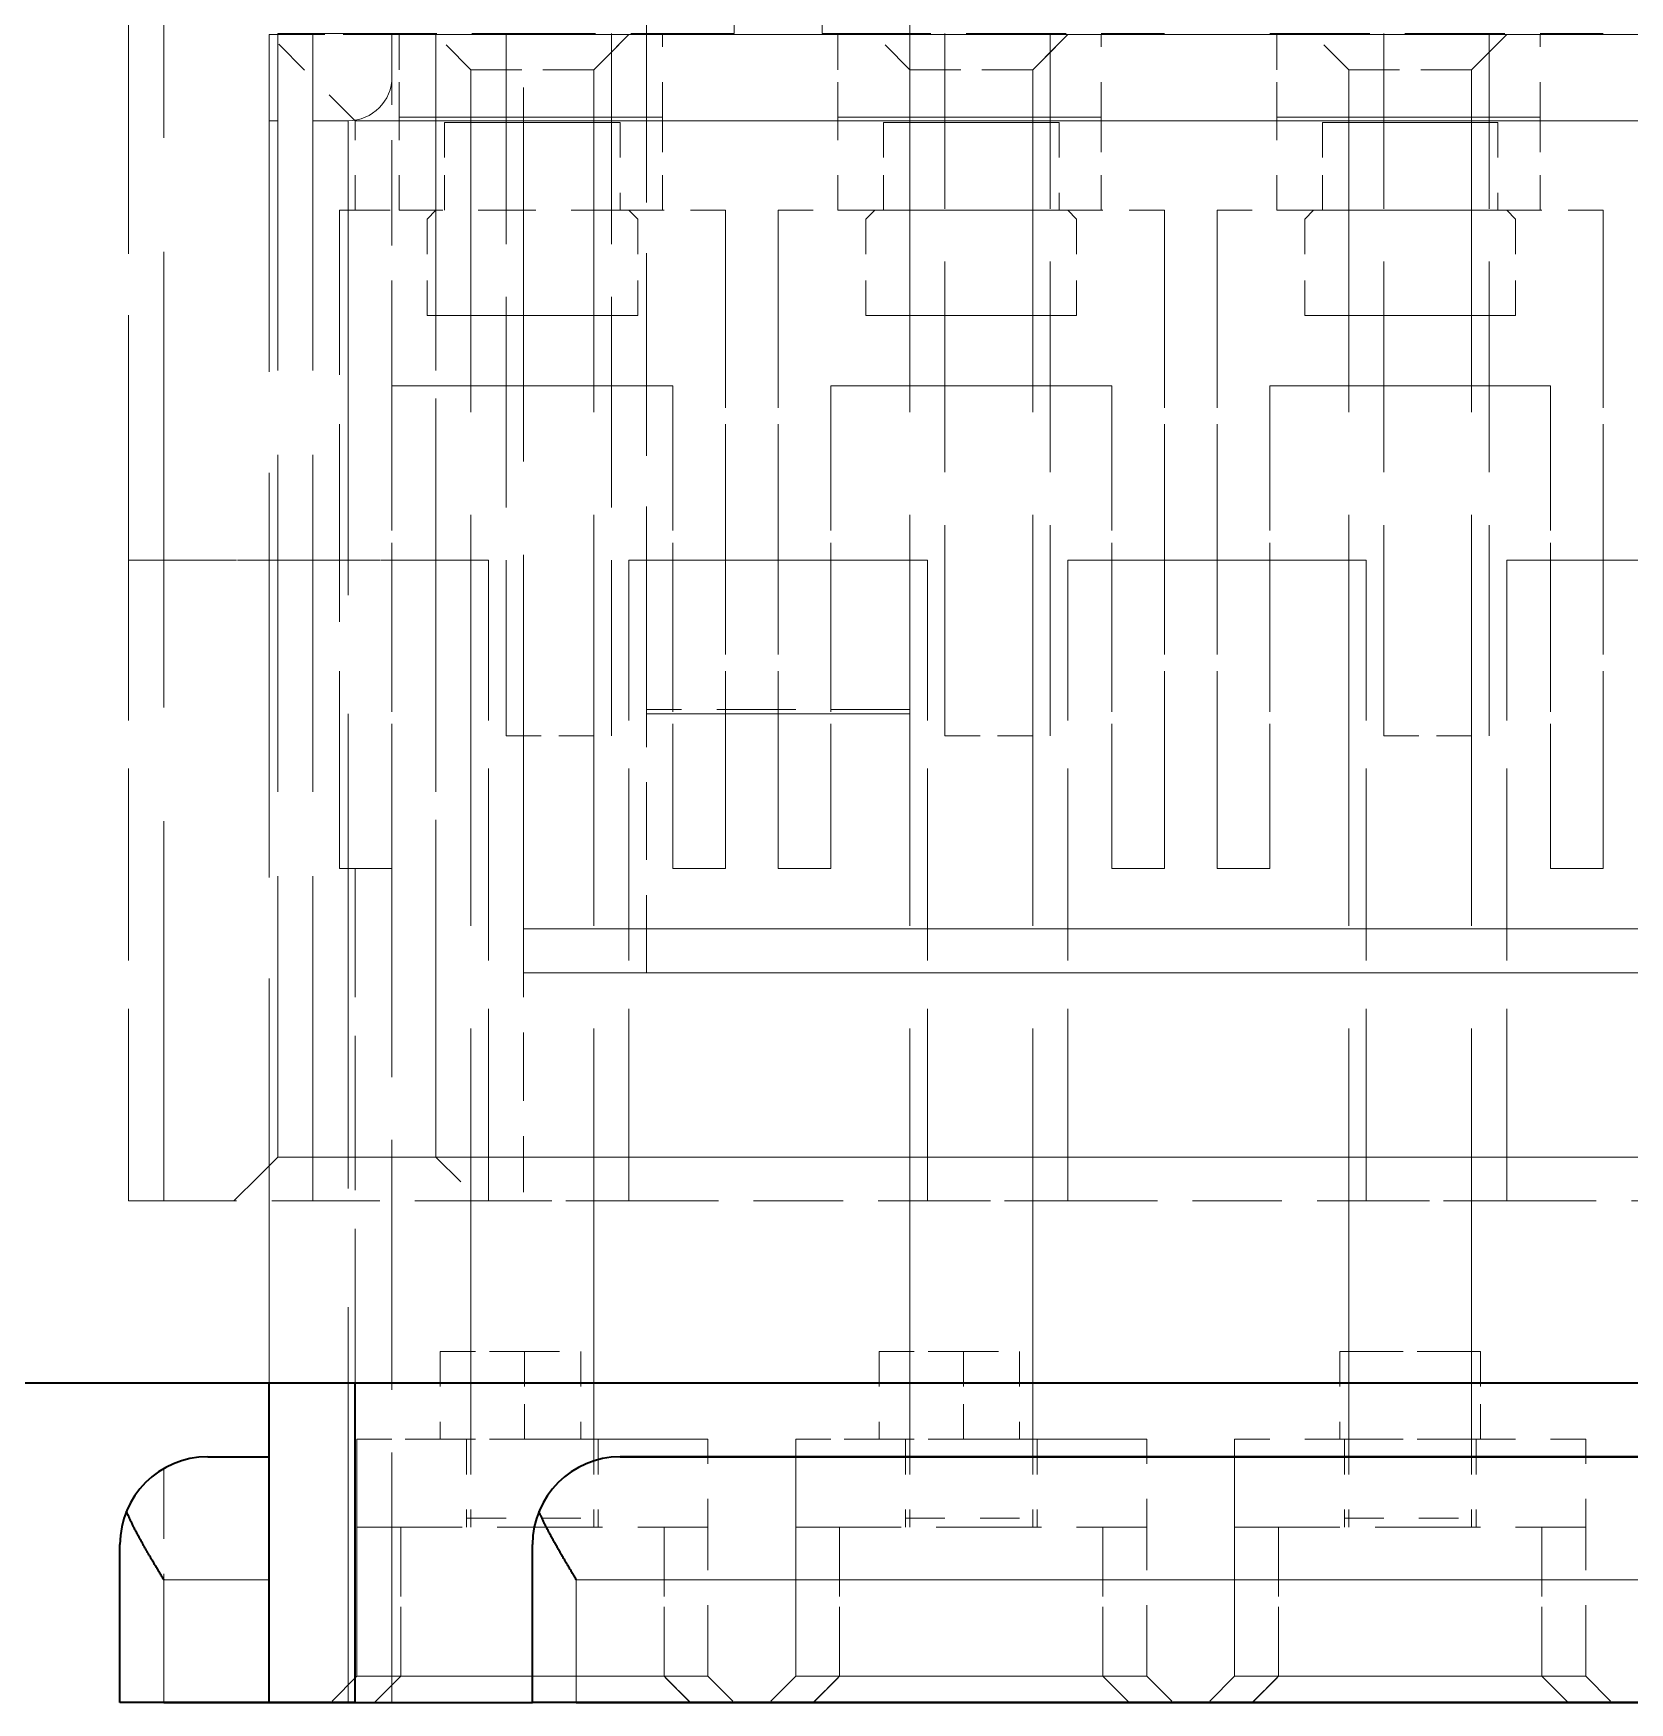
# Model space of a CAD drawing. Extents: x 23 to 417, y 3 to 294.
# Drawn here: x 264.282 to 268.829, y 99.528 to 104.282 of the extents above; entities that cross this region are included whole.
import ezdxf

# ---------------------------------------------------------------- set-up
doc = ezdxf.new("R2010")
doc.units = 0
doc.linetypes.add('DASHED', pattern=[15, 12, -3])
doc.layers.get('0').update_dxf_attribs({"lineweight": 13})

# ---------------------------------------------------------------- blocks, each defined once
blk = doc.blocks.new('BLOCK3528')
at = {"color": 7, "linetype": 'DASHED', "lineweight": 13, "ltscale": 0.21625}
blk.add_line((-11.3498, -40.5123), (-11.3498, -49.1623), dxfattribs=at)
blk.add_line((-11.3498, -40.5123), (-11.3498, -49.1623), dxfattribs=at)
at = {"color": 7, "linetype": 'DASHED', "lineweight": 13, "ltscale": 0.1775}
blk.add_line((-9.2998, -47.6123), (-9.2998, -40.5123), dxfattribs=at)
blk.add_line((-9.2998, -47.6123), (-9.2998, -40.5123), dxfattribs=at)
at = {"color": 7, "linetype": 'DASHED', "lineweight": 13, "ltscale": 0.05}
for p, q in [((-8.5998, -40.5123), (-8.5998, -42.5123)), ((-8.5998, -42.5123), (-8.5998, -40.5123)), ((-7.0998, -42.5123), (-7.0998, -40.5123)), ((-7.0998, -40.5123), (-7.0998, -42.5123)), ((-10.0496, -44.5195), (-10.0496, -42.5195)), ((-10.0496, -44.5195), (-10.0496, -42.5195)), ((-10.2496, -51.0195), (-8.2496, -51.0195)), ((-10.2496, -51.0195), (-8.2496, -51.0195)), ((-7.7496, -51.0195), (-5.7496, -51.0195)), ((-7.7496, -51.0195), (-5.7496, -51.0195)), ((-5.2496, -51.0195), (-3.2496, -51.0195)), ((-5.2496, -51.0195), (-3.2496, -51.0195)), ((-8.2496, -51.8695), (-10.2496, -51.8695)), ((-10.2496, -51.8695), (-8.2496, -51.8695)), ((-5.7496, -51.8695), (-7.7496, -51.8695)), ((-7.7496, -51.8695), (-5.7496, -51.8695)), ((-3.2496, -51.8695), (-5.2496, -51.8695)), ((-5.2496, -51.8695), (-3.2496, -51.8695))]:
    blk.add_line(p, q, dxfattribs=at)
at = {"color": 7, "linetype": 'DASHED', "lineweight": 13, "ltscale": 0.11625}
blk.add_line((-11.5498, -45.5123), (-11.5498, -40.8623), dxfattribs=at)
blk.add_line((-11.5498, -45.5123), (-11.5498, -40.8623), dxfattribs=at)
at = {"color": 7, "linetype": 'DASHED', "lineweight": 13, "ltscale": 0.025}
for p, q in [((-8.1498, -41.5123), (-8.1498, -42.5123)), ((-8.1498, -41.5123), (-8.1498, -42.5123)), ((-7.5498, -41.5123), (-7.5498, -42.5123)), ((-7.5498, -41.5123), (-7.5498, -42.5123)), ((-5.6498, -41.5123), (-5.6498, -42.5123)), ((-5.6498, -41.5123), (-5.6498, -42.5123)), ((-5.0498, -41.5123), (-5.0498, -42.5123)), ((-5.0498, -41.5123), (-5.0498, -42.5123)), ((-3.1498, -41.5123), (-3.1498, -42.5123)), ((-3.1498, -41.5123), (-3.1498, -42.5123)), ((-7.5096, -42.5195), (-8.5096, -42.5195)), ((-8.5096, -42.5195), (-7.5096, -42.5195)), ((-5.0096, -42.5195), (-6.0096, -42.5195)), ((-6.0096, -42.5195), (-5.0096, -42.5195)), ((-2.5096, -42.5195), (-3.5096, -42.5195)), ((-3.5096, -42.5195), (-2.5096, -42.5195)), ((-9.7496, -43.0195), (-8.7496, -43.0195)), ((-8.7496, -43.0195), (-9.7496, -43.0195)), ((-7.2496, -43.0195), (-6.2496, -43.0195)), ((-6.2496, -43.0195), (-7.2496, -43.0195)), ((-4.7496, -43.0195), (-3.7496, -43.0195)), ((-3.7496, -43.0195), (-4.7496, -43.0195))]:
    blk.add_line(p, q, dxfattribs=at)
at = {"color": 7, "linetype": 'DASHED', "lineweight": 13, "ltscale": 0.00625}
for p, q in [((-8.0998, -42.2623), (-8.0998, -42.5123)), ((-8.0998, -42.5123), (-8.0998, -42.2623)), ((-7.5998, -42.5123), (-7.5998, -42.2623)), ((-7.5998, -42.2623), (-7.5998, -42.5123)), ((-10.4998, -49.1623), (-10.4998, -48.9123)), ((-10.4998, -49.1623), (-10.4998, -48.9123)), ((-10.4998, -49.1623), (-10.4998, -48.9123)), ((-10.4998, -48.9123), (-10.4998, -49.1623)), ((-9.2998, -48.9123), (-9.2998, -49.1623)), ((-9.2998, -48.9123), (-9.2998, -49.1623)), ((-10.2496, -51.8695), (-9.9996, -51.8695)), ((-9.9996, -51.8695), (-10.2496, -51.8695)), ((-8.4996, -51.8695), (-8.2496, -51.8695)), ((-8.2496, -51.8695), (-8.4996, -51.8695)), ((-7.7496, -51.8695), (-7.4996, -51.8695)), ((-7.4996, -51.8695), (-7.7496, -51.8695)), ((-5.9996, -51.8695), (-5.7496, -51.8695)), ((-5.7496, -51.8695), (-5.9996, -51.8695)), ((-5.2496, -51.8695), (-4.9996, -51.8695)), ((-4.9996, -51.8695), (-5.2496, -51.8695)), ((-3.4996, -51.8695), (-3.2496, -51.8695)), ((-3.2496, -51.8695), (-3.4996, -51.8695))]:
    blk.add_line(p, q, dxfattribs=at)
at = {"color": 7, "linetype": 'DASHED', "lineweight": 13, "ltscale": 0.0185}
for p, q in [((-10.0096, -42.5195), (-10.7496, -42.5195)), ((-10.7496, -42.5195), (-10.0096, -42.5195))]:
    blk.add_line(p, q, dxfattribs=at)
at = {"color": 7, "linetype": 'DASHED', "lineweight": 13, "ltscale": 0.017324}
blk.add_line((-10.2596, -43.0095), (-10.7496, -42.5195), dxfattribs=at)
blk.add_line((-10.2596, -43.0095), (-10.7496, -42.5195), dxfattribs=at)
at = {"color": 7, "linetype": 'DASHED', "lineweight": 13, "ltscale": 0.192019}
blk.add_line((-10.7496, -50.2002), (-10.7496, -42.5195), dxfattribs=at)
blk.add_line((-10.7496, -50.2002), (-10.7496, -42.5195), dxfattribs=at)
at = {"color": 7, "linetype": 'DASHED', "lineweight": 13, "ltscale": 0.005}
for p, q in [((-10.4998, -42.5123), (-10.6998, -42.5123)), ((-10.4998, -42.5123), (-10.6998, -42.5123)), ((-10.6998, -48.9123), (-10.4998, -48.9123)), ((-10.6998, -48.9123), (-10.4998, -48.9123)), ((-10.6998, -48.9123), (-10.4998, -48.9123)), ((-10.6998, -48.9123), (-10.4998, -48.9123))]:
    blk.add_line(p, q, dxfattribs=at)
at = {"color": 7, "linetype": 'DASHED', "lineweight": 13, "ltscale": 0.16}
for p, q in [((-10.6998, -42.5123), (-10.6998, -48.9123)), ((-10.6998, -42.5123), (-10.6998, -48.9123)), ((-10.4998, -42.5123), (-10.4998, -48.9123)), ((-10.4998, -42.5123), (-10.4998, -48.9123)), ((-10.4998, -42.5123), (-10.4998, -48.9123)), ((-10.4998, -42.5123), (-10.4998, -48.9123)), ((-9.7998, -48.9123), (-9.7998, -42.5123)), ((-9.7998, -42.5123), (-9.7998, -48.9123))]:
    blk.add_line(p, q, dxfattribs=at)
at = {"color": 7, "linetype": 'DASHED', "lineweight": 13, "ltscale": 0.05875}
blk.add_line((-10.4998, -42.5123), (-8.1498, -42.5123), dxfattribs=at)
blk.add_line((-10.4998, -42.5123), (-8.1498, -42.5123), dxfattribs=at)
at = {"color": 7, "linetype": 'DASHED', "lineweight": 13, "ltscale": 0.0375}
for p, q in [((-8.5096, -42.5195), (-10.0096, -42.5195)), ((-10.0096, -42.5195), (-8.5096, -42.5195)), ((-6.0096, -42.5195), (-7.5096, -42.5195)), ((-7.5096, -42.5195), (-6.0096, -42.5195)), ((-3.5096, -42.5195), (-5.0096, -42.5195)), ((-5.0096, -42.5195), (-3.5096, -42.5195)), ((-10.0096, -42.9895), (-8.5096, -42.9895)), ((-8.5096, -42.9895), (-10.0096, -42.9895)), ((-7.5096, -42.9895), (-6.0096, -42.9895)), ((-6.0096, -42.9895), (-7.5096, -42.9895)), ((-5.0096, -42.9895), (-3.5096, -42.9895)), ((-3.5096, -42.9895), (-5.0096, -42.9895)), ((-7.0998, -46.3623), (-8.5998, -46.3623)), ((-7.0998, -46.3623), (-8.5998, -46.3623)), ((-8.5998, -46.3873), (-7.0998, -46.3873)), ((-7.0998, -46.3873), (-8.5998, -46.3873)), ((-9.9996, -51.8695), (-8.4996, -51.8695)), ((-8.4996, -51.8695), (-9.9996, -51.8695)), ((-7.4996, -51.8695), (-5.9996, -51.8695)), ((-5.9996, -51.8695), (-7.4996, -51.8695)), ((-4.9996, -51.8695), (-3.4996, -51.8695)), ((-3.4996, -51.8695), (-4.9996, -51.8695))]:
    blk.add_line(p, q, dxfattribs=at)
at = {"color": 7, "linetype": 'DASHED', "lineweight": 13, "ltscale": 0.01175}
for p, q in [((-10.0096, -42.5195), (-10.0096, -42.9895)), ((-10.0096, -42.9895), (-10.0096, -42.5195)), ((-8.5096, -42.9895), (-8.5096, -42.5195)), ((-8.5096, -42.9895), (-8.5096, -42.5195)), ((-7.5096, -42.5195), (-7.5096, -42.9895)), ((-7.5096, -42.9895), (-7.5096, -42.5195)), ((-6.0096, -42.9895), (-6.0096, -42.5195)), ((-6.0096, -42.9895), (-6.0096, -42.5195)), ((-5.0096, -42.5195), (-5.0096, -42.9895)), ((-5.0096, -42.9895), (-5.0096, -42.5195)), ((-3.5096, -42.9895), (-3.5096, -42.5195)), ((-3.5096, -42.9895), (-3.5096, -42.5195))]:
    blk.add_line(p, q, dxfattribs=at)
at = {"color": 7, "linetype": 'DASHED', "lineweight": 13, "ltscale": 0.007071}
for p, q in [((-9.5996, -42.7195), (-9.7996, -42.5195)), ((-9.5996, -42.7195), (-9.7996, -42.5195)), ((-8.6996, -42.5195), (-8.8996, -42.7195)), ((-8.8996, -42.7195), (-8.6996, -42.5195)), ((-7.0996, -42.7195), (-7.2996, -42.5195)), ((-7.0996, -42.7195), (-7.2996, -42.5195)), ((-6.1996, -42.5195), (-6.3996, -42.7195)), ((-6.3996, -42.7195), (-6.1996, -42.5195)), ((-4.5996, -42.7195), (-4.7996, -42.5195)), ((-4.5996, -42.7195), (-4.7996, -42.5195)), ((-3.6996, -42.5195), (-3.8996, -42.7195)), ((-3.8996, -42.7195), (-3.6996, -42.5195))]:
    blk.add_line(p, q, dxfattribs=at)
at = {"color": 7, "linetype": 'DASHED', "lineweight": 13, "ltscale": 0.1}
for p, q in [((-9.3998, -42.5123), (-9.3998, -46.5123)), ((-9.3998, -42.5123), (-9.3998, -46.5123)), ((-8.7998, -42.5123), (-8.7998, -46.5123)), ((-8.7998, -42.5123), (-8.7998, -46.5123)), ((-6.8998, -46.5123), (-6.8998, -42.5123)), ((-6.8998, -46.5123), (-6.8998, -42.5123)), ((-6.2998, -46.5123), (-6.2998, -42.5123)), ((-6.2998, -46.5123), (-6.2998, -42.5123)), ((-4.3998, -46.5123), (-4.3998, -42.5123)), ((-4.3998, -46.5123), (-4.3998, -42.5123)), ((-3.7998, -46.5123), (-3.7998, -42.5123)), ((-3.7998, -46.5123), (-3.7998, -42.5123))]:
    blk.add_line(p, q, dxfattribs=at)
at = {"color": 7, "linetype": 'DASHED', "lineweight": 13, "ltscale": 0.09625}
blk.add_line((-8.5998, -46.3623), (-8.5998, -42.5123), dxfattribs=at)
blk.add_line((-8.5998, -46.3623), (-8.5998, -42.5123), dxfattribs=at)
at = {"color": 7, "linetype": 'DASHED', "lineweight": 13, "ltscale": 0.00125}
for p, q in [((-8.1498, -42.5123), (-8.0998, -42.5123)), ((-8.0998, -42.5123), (-8.1498, -42.5123)), ((-7.5998, -42.5123), (-7.5498, -42.5123)), ((-7.5498, -42.5123), (-7.5998, -42.5123)), ((-9.6246, -50.9695), (-9.6246, -51.0195)), ((-9.6246, -50.9695), (-9.6246, -51.0195)), ((-8.8746, -50.9695), (-8.8746, -51.0195)), ((-8.8746, -50.9695), (-8.8746, -51.0195)), ((-7.1246, -50.9695), (-7.1246, -51.0195)), ((-7.1246, -50.9695), (-7.1246, -51.0195)), ((-6.3746, -50.9695), (-6.3746, -51.0195)), ((-6.3746, -50.9695), (-6.3746, -51.0195)), ((-4.6246, -50.9695), (-4.6246, -51.0195)), ((-4.6246, -50.9695), (-4.6246, -51.0195)), ((-3.8746, -50.9695), (-3.8746, -51.0195)), ((-3.8746, -50.9695), (-3.8746, -51.0195))]:
    blk.add_line(p, q, dxfattribs=at)
at = {"color": 7, "linetype": 'DASHED', "lineweight": 13, "ltscale": 0.0475}
for p, q in [((-7.5498, -42.5123), (-5.6498, -42.5123)), ((-7.5498, -42.5123), (-5.6498, -42.5123)), ((-5.0498, -42.5123), (-3.1498, -42.5123)), ((-5.0498, -42.5123), (-3.1498, -42.5123))]:
    blk.add_line(p, q, dxfattribs=at)
at = {"color": 7, "linetype": 'DASHED', "lineweight": 13, "ltscale": 0.005179}
for p, q in [((-7.0998, -42.5123), (-7.0998, -42.7195)), ((-7.0998, -42.7195), (-7.0998, -42.5123))]:
    blk.add_line(p, q, dxfattribs=at)
at = {"color": 7, "linetype": 'DASHED', "lineweight": 13, "ltscale": 0.0175}
for p, q in [((-9.5996, -42.7195), (-8.8996, -42.7195)), ((-8.8996, -42.7195), (-9.5996, -42.7195)), ((-9.5996, -42.7195), (-8.8996, -42.7195)), ((-8.8996, -42.7195), (-9.5996, -42.7195)), ((-7.0996, -42.7195), (-6.3996, -42.7195)), ((-6.3996, -42.7195), (-7.0996, -42.7195)), ((-7.0996, -42.7195), (-6.3996, -42.7195)), ((-6.3996, -42.7195), (-7.0996, -42.7195)), ((-4.5996, -42.7195), (-3.8996, -42.7195)), ((-3.8996, -42.7195), (-4.5996, -42.7195)), ((-4.5996, -42.7195), (-3.8996, -42.7195)), ((-3.8996, -42.7195), (-4.5996, -42.7195)), ((-9.7998, -48.9123), (-10.4998, -48.9123)), ((-9.7998, -48.9123), (-10.4998, -48.9123))]:
    blk.add_line(p, q, dxfattribs=at)
at = {"color": 7, "linetype": 'DASHED', "lineweight": 13, "ltscale": 0.195}
for p, q in [((-9.5996, -50.5195), (-9.5996, -42.7195)), ((-9.5996, -50.5195), (-9.5996, -42.7195)), ((-8.8996, -50.5195), (-8.8996, -42.7195)), ((-8.8996, -50.5195), (-8.8996, -42.7195)), ((-7.0996, -50.5195), (-7.0996, -42.7195)), ((-7.0996, -50.5195), (-7.0996, -42.7195)), ((-6.3996, -50.5195), (-6.3996, -42.7195)), ((-6.3996, -50.5195), (-6.3996, -42.7195)), ((-4.5996, -50.5195), (-4.5996, -42.7195)), ((-4.5996, -50.5195), (-4.5996, -42.7195)), ((-3.8996, -50.5195), (-3.8996, -42.7195)), ((-3.8996, -50.5195), (-3.8996, -42.7195))]:
    blk.add_line(p, q, dxfattribs=at)
at = {"color": 7, "linetype": 'DASHED', "lineweight": 13, "ltscale": 0.01125}
for p, q in [((-10.2996, -43.0095), (-10.7496, -43.0095)), ((-10.2996, -43.0095), (-10.7496, -43.0095)), ((-9.6246, -50.5195), (-9.6246, -50.9695)), ((-9.6246, -50.5195), (-9.6246, -50.9695)), ((-8.8746, -50.5195), (-8.8746, -50.9695)), ((-8.8746, -50.5195), (-8.8746, -50.9695)), ((-7.1246, -50.5195), (-7.1246, -50.9695)), ((-7.1246, -50.5195), (-7.1246, -50.9695)), ((-6.3746, -50.5195), (-6.3746, -50.9695)), ((-6.3746, -50.5195), (-6.3746, -50.9695)), ((-4.6246, -50.5195), (-4.6246, -50.9695)), ((-4.6246, -50.5195), (-4.6246, -50.9695)), ((-3.8746, -50.5195), (-3.8746, -50.9695)), ((-3.8746, -50.5195), (-3.8746, -50.9695))]:
    blk.add_line(p, q, dxfattribs=at)
at = {"color": 7, "linetype": 'DASHED', "lineweight": 13, "ltscale": 0.22525}
blk.add_line((-10.2996, -43.0095), (-10.2996, -52.0195), dxfattribs=at)
blk.add_line((-10.2996, -43.0095), (-10.2996, -52.0195), dxfattribs=at)
at = {"color": 7, "linetype": 'DASHED', "lineweight": 13}
for p, q in [((-10.2596, -43.0095), (14.2604, -43.0095)), ((-10.2596, -43.0095), (14.2604, -43.0095)), ((13.6002, -47.6123), (-9.2998, -47.6123)), ((13.6002, -47.6123), (-9.2998, -47.6123)), ((13.6002, -47.8623), (-9.2998, -47.8623)), ((13.6002, -47.8623), (-9.2998, -47.8623)), ((-10.4998, -48.9123), (14.8002, -48.9123)), ((-10.4998, -48.9123), (14.8002, -48.9123))]:
    blk.add_line(p, q, dxfattribs=at)
at = {"color": 7, "linetype": 'DASHED', "lineweight": 13, "ltscale": 0.01275}
blk.add_line((-10.2596, -43.5195), (-10.2596, -43.0095), dxfattribs=at)
blk.add_line((-10.2596, -43.5195), (-10.2596, -43.0095), dxfattribs=at)
at = {"color": 7, "linetype": 'DASHED', "lineweight": 13, "ltscale": 0.01325}
for p, q in [((-10.0096, -43.5195), (-10.0096, -42.9895)), ((-10.0096, -43.5195), (-10.0096, -42.9895)), ((-8.5096, -42.9895), (-8.5096, -43.5195)), ((-8.5096, -43.5195), (-8.5096, -42.9895)), ((-7.5096, -43.5195), (-7.5096, -42.9895)), ((-7.5096, -43.5195), (-7.5096, -42.9895)), ((-6.0096, -42.9895), (-6.0096, -43.5195)), ((-6.0096, -43.5195), (-6.0096, -42.9895)), ((-5.0096, -43.5195), (-5.0096, -42.9895)), ((-5.0096, -43.5195), (-5.0096, -42.9895)), ((-3.5096, -42.9895), (-3.5096, -43.5195)), ((-3.5096, -43.5195), (-3.5096, -42.9895))]:
    blk.add_line(p, q, dxfattribs=at)
at = {"color": 7, "linetype": 'DASHED', "lineweight": 13, "ltscale": 0.0125}
for p, q in [((-9.7496, -43.5195), (-9.7496, -43.0195)), ((-9.7496, -43.0195), (-9.7496, -43.5195)), ((-8.7496, -43.0195), (-8.7496, -43.5195)), ((-8.7496, -43.0195), (-8.7496, -43.5195)), ((-7.2496, -43.5195), (-7.2496, -43.0195)), ((-7.2496, -43.0195), (-7.2496, -43.5195)), ((-6.2496, -43.0195), (-6.2496, -43.5195)), ((-6.2496, -43.0195), (-6.2496, -43.5195)), ((-4.7496, -43.5195), (-4.7496, -43.0195)), ((-4.7496, -43.0195), (-4.7496, -43.5195)), ((-3.7496, -43.0195), (-3.7496, -43.5195)), ((-3.7496, -43.0195), (-3.7496, -43.5195)), ((-9.2998, -48.9123), (-9.7998, -48.9123)), ((-9.2998, -48.9123), (-9.7998, -48.9123)), ((-9.7746, -50.0195), (-9.7746, -50.5195)), ((-9.7746, -50.0195), (-9.7746, -50.5195)), ((-9.2946, -50.5195), (-9.2946, -50.0195)), ((-9.2946, -50.0195), (-9.2946, -50.5195)), ((-8.9746, -50.0195), (-8.9746, -50.5195)), ((-8.9746, -50.0195), (-8.9746, -50.5195)), ((-7.2746, -50.0195), (-7.2746, -50.5195)), ((-7.2746, -50.0195), (-7.2746, -50.5195)), ((-6.7946, -50.5195), (-6.7946, -50.0195)), ((-6.7946, -50.0195), (-6.7946, -50.5195)), ((-6.4746, -50.0195), (-6.4746, -50.5195)), ((-6.4746, -50.0195), (-6.4746, -50.5195)), ((-4.6496, -50.0195), (-4.6496, -50.5195)), ((-4.6496, -50.0195), (-4.6496, -50.5195)), ((-3.8496, -50.5195), (-3.8496, -50.0195)), ((-3.8496, -50.0195), (-3.8496, -50.5195)), ((-9.5996, -50.5195), (-9.5996, -51.0195)), ((-9.5996, -50.5195), (-9.5996, -51.0195)), ((-8.8996, -50.5195), (-8.8996, -51.0195)), ((-8.8996, -50.5195), (-8.8996, -51.0195)), ((-7.0996, -50.5195), (-7.0996, -51.0195)), ((-7.0996, -50.5195), (-7.0996, -51.0195)), ((-6.3996, -50.5195), (-6.3996, -51.0195)), ((-6.3996, -50.5195), (-6.3996, -51.0195)), ((-4.5996, -50.5195), (-4.5996, -51.0195)), ((-4.5996, -50.5195), (-4.5996, -51.0195)), ((-3.8996, -50.5195), (-3.8996, -51.0195)), ((-3.8996, -50.5195), (-3.8996, -51.0195))]:
    blk.add_line(p, q, dxfattribs=at)
at = {"color": 7, "linetype": 'DASHED', "lineweight": 13, "ltscale": 0.09375}
for p, q in [((-10.3496, -47.2695), (-10.3496, -43.5195)), ((-10.3496, -47.2695), (-10.3496, -43.5195)), ((-8.1496, -47.2695), (-8.1496, -43.5195)), ((-8.1496, -43.5195), (-8.1496, -47.2695)), ((-7.8496, -43.5195), (-7.8496, -47.2695)), ((-7.8496, -47.2695), (-7.8496, -43.5195)), ((-5.6496, -47.2695), (-5.6496, -43.5195)), ((-5.6496, -43.5195), (-5.6496, -47.2695)), ((-5.3496, -43.5195), (-5.3496, -47.2695)), ((-5.3496, -47.2695), (-5.3496, -43.5195)), ((-3.1496, -47.2695), (-3.1496, -43.5195)), ((-3.1496, -43.5195), (-3.1496, -47.2695))]:
    blk.add_line(p, q, dxfattribs=at)
at = {"color": 7, "linetype": 'DASHED', "lineweight": 13, "ltscale": 0.00225}
for p, q in [((-10.3496, -43.5195), (-10.2596, -43.5195)), ((-10.3496, -43.5195), (-10.2596, -43.5195)), ((-10.3496, -47.2695), (-10.2596, -47.2695)), ((-10.3496, -47.2695), (-10.2596, -47.2695))]:
    blk.add_line(p, q, dxfattribs=at)
at = {"color": 7, "linetype": 'DASHED', "lineweight": 13, "ltscale": 0.0115}
for p, q in [((-9.7996, -43.5195), (-10.2596, -43.5195)), ((-10.2596, -43.5195), (-9.7996, -43.5195))]:
    blk.add_line(p, q, dxfattribs=at)
at = {"color": 7, "linetype": 'DASHED', "lineweight": 13, "ltscale": 0.00525}
for p, q in [((-9.7996, -43.5195), (-10.0096, -43.5195)), ((-10.0096, -43.5195), (-9.7996, -43.5195)), ((-7.5096, -43.5195), (-7.2996, -43.5195)), ((-7.5096, -43.5195), (-7.2996, -43.5195)), ((-5.0096, -43.5195), (-4.7996, -43.5195)), ((-5.0096, -43.5195), (-4.7996, -43.5195)), ((-10.2596, -47.2695), (-10.0496, -47.2695)), ((-10.0496, -47.2695), (-10.2596, -47.2695))]:
    blk.add_line(p, q, dxfattribs=at)
at = {"color": 7, "linetype": 'DASHED', "lineweight": 13, "ltscale": 0.001768}
for p, q in [((-9.8496, -43.5695), (-9.7996, -43.5195)), ((-9.7996, -43.5195), (-9.8496, -43.5695)), ((-8.6996, -43.5195), (-8.6496, -43.5695)), ((-8.6496, -43.5695), (-8.6996, -43.5195)), ((-7.3496, -43.5695), (-7.2996, -43.5195)), ((-7.2996, -43.5195), (-7.3496, -43.5695)), ((-6.1996, -43.5195), (-6.1496, -43.5695)), ((-6.1496, -43.5695), (-6.1996, -43.5195)), ((-4.8496, -43.5695), (-4.7996, -43.5195)), ((-4.7996, -43.5195), (-4.8496, -43.5695)), ((-3.6996, -43.5195), (-3.6496, -43.5695)), ((-3.6496, -43.5695), (-3.6996, -43.5195))]:
    blk.add_line(p, q, dxfattribs=at)
at = {"color": 7, "linetype": 'DASHED', "lineweight": 13, "ltscale": 0.0275}
for p, q in [((-8.6996, -43.5195), (-9.7996, -43.5195)), ((-8.6996, -43.5195), (-9.7996, -43.5195)), ((-7.2996, -43.5195), (-6.1996, -43.5195)), ((-6.1996, -43.5195), (-7.2996, -43.5195)), ((-4.7996, -43.5195), (-3.6996, -43.5195)), ((-3.6996, -43.5195), (-4.7996, -43.5195))]:
    blk.add_line(p, q, dxfattribs=at)
at = {"color": 7, "linetype": 'DASHED', "lineweight": 13, "ltscale": 0.01375}
for p, q in [((-8.1496, -43.5195), (-8.6996, -43.5195)), ((-8.6996, -43.5195), (-8.1496, -43.5195)), ((-7.2996, -43.5195), (-7.8496, -43.5195)), ((-7.8496, -43.5195), (-7.2996, -43.5195)), ((-5.6496, -43.5195), (-6.1996, -43.5195)), ((-6.1996, -43.5195), (-5.6496, -43.5195)), ((-4.7996, -43.5195), (-5.3496, -43.5195)), ((-5.3496, -43.5195), (-4.7996, -43.5195)), ((-3.1496, -43.5195), (-3.6996, -43.5195)), ((-3.6996, -43.5195), (-3.1496, -43.5195)), ((-9.8496, -44.1195), (-9.8496, -43.5695)), ((-9.8496, -43.5695), (-9.8496, -44.1195)), ((-8.6496, -43.5695), (-8.6496, -44.1195)), ((-8.6496, -44.1195), (-8.6496, -43.5695)), ((-7.3496, -44.1195), (-7.3496, -43.5695)), ((-7.3496, -43.5695), (-7.3496, -44.1195)), ((-6.1496, -43.5695), (-6.1496, -44.1195)), ((-6.1496, -44.1195), (-6.1496, -43.5695)), ((-4.8496, -44.1195), (-4.8496, -43.5695)), ((-4.8496, -43.5695), (-4.8496, -44.1195)), ((-3.6496, -43.5695), (-3.6496, -44.1195)), ((-3.6496, -44.1195), (-3.6496, -43.5695))]:
    blk.add_line(p, q, dxfattribs=at)
at = {"color": 7, "linetype": 'DASHED', "lineweight": 13, "ltscale": 0.00475}
for p, q in [((-8.5096, -43.5195), (-8.6996, -43.5195)), ((-8.6996, -43.5195), (-8.5096, -43.5195)), ((-6.1996, -43.5195), (-6.0096, -43.5195)), ((-6.1996, -43.5195), (-6.0096, -43.5195)), ((-3.6996, -43.5195), (-3.5096, -43.5195)), ((-3.6996, -43.5195), (-3.5096, -43.5195))]:
    blk.add_line(p, q, dxfattribs=at)
at = {"color": 7, "linetype": 'DASHED', "lineweight": 13, "ltscale": 0.03}
for p, q in [((-8.6496, -44.1195), (-9.8496, -44.1195)), ((-9.8496, -44.1195), (-8.6496, -44.1195)), ((-6.1496, -44.1195), (-7.3496, -44.1195)), ((-7.3496, -44.1195), (-6.1496, -44.1195)), ((-3.6496, -44.1195), (-4.8496, -44.1195)), ((-4.8496, -44.1195), (-3.6496, -44.1195))]:
    blk.add_line(p, q, dxfattribs=at)
at = {"color": 7, "linetype": 'DASHED', "lineweight": 13, "ltscale": 0.04}
for p, q in [((-10.0496, -44.5195), (-8.4496, -44.5195)), ((-8.4496, -44.5195), (-10.0496, -44.5195)), ((-7.5496, -44.5195), (-5.9496, -44.5195)), ((-5.9496, -44.5195), (-7.5496, -44.5195)), ((-5.0496, -44.5195), (-3.4496, -44.5195)), ((-3.4496, -44.5195), (-5.0496, -44.5195))]:
    blk.add_line(p, q, dxfattribs=at)
at = {"color": 7, "linetype": 'DASHED', "lineweight": 13, "ltscale": 0.06875}
for p, q in [((-10.0496, -47.2695), (-10.0496, -44.5195)), ((-10.0496, -44.5195), (-10.0496, -47.2695)), ((-8.4496, -44.5195), (-8.4496, -47.2695)), ((-8.4496, -47.2695), (-8.4496, -44.5195)), ((-7.5496, -47.2695), (-7.5496, -44.5195)), ((-7.5496, -44.5195), (-7.5496, -47.2695)), ((-5.9496, -44.5195), (-5.9496, -47.2695)), ((-5.9496, -47.2695), (-5.9496, -44.5195)), ((-5.0496, -47.2695), (-5.0496, -44.5195)), ((-5.0496, -44.5195), (-5.0496, -47.2695)), ((-3.4496, -44.5195), (-3.4496, -47.2695)), ((-3.4496, -47.2695), (-3.4496, -44.5195))]:
    blk.add_line(p, q, dxfattribs=at)
at = {"color": 7, "linetype": 'DASHED', "lineweight": 13, "ltscale": 0.09125}
for p, q in [((-11.5498, -49.1623), (-11.5498, -45.5123)), ((-11.5498, -49.1623), (-11.5498, -45.5123)), ((-9.4998, -49.1623), (-9.4998, -45.5123)), ((-9.4998, -49.1623), (-9.4998, -45.5123)), ((-8.6998, -49.1623), (-8.6998, -45.5123)), ((-8.6998, -49.1623), (-8.6998, -45.5123)), ((-6.9998, -49.1623), (-6.9998, -45.5123)), ((-6.9998, -49.1623), (-6.9998, -45.5123)), ((-6.1998, -49.1623), (-6.1998, -45.5123)), ((-6.1998, -49.1623), (-6.1998, -45.5123)), ((-4.4998, -49.1623), (-4.4998, -45.5123)), ((-4.4998, -49.1623), (-4.4998, -45.5123)), ((-3.6998, -49.1623), (-3.6998, -45.5123)), ((-3.6998, -49.1623), (-3.6998, -45.5123))]:
    blk.add_line(p, q, dxfattribs=at)
at = {"color": 7, "linetype": 'DASHED', "lineweight": 13, "ltscale": 0.05125}
for p, q in [((-9.4998, -45.5123), (-11.5498, -45.5123)), ((-11.5498, -45.5123), (-9.4998, -45.5123)), ((-11.5498, -49.1623), (-9.4998, -49.1623)), ((-11.5498, -49.1623), (-9.4998, -49.1623))]:
    blk.add_line(p, q, dxfattribs=at)
at = {"color": 7, "linetype": 'DASHED', "lineweight": 13, "ltscale": 0.0425}
for p, q in [((-6.9998, -45.5123), (-8.6998, -45.5123)), ((-8.6998, -45.5123), (-6.9998, -45.5123)), ((-4.4998, -45.5123), (-6.1998, -45.5123)), ((-6.1998, -45.5123), (-4.4998, -45.5123)), ((-1.9998, -45.5123), (-3.6998, -45.5123)), ((-3.6998, -45.5123), (-1.9998, -45.5123)), ((-8.6998, -49.1623), (-6.9998, -49.1623)), ((-8.6998, -49.1623), (-6.9998, -49.1623)), ((-6.1998, -49.1623), (-4.4998, -49.1623)), ((-6.1998, -49.1623), (-4.4998, -49.1623)), ((-3.6998, -49.1623), (-1.9998, -49.1623)), ((-3.6998, -49.1623), (-1.9998, -49.1623))]:
    blk.add_line(p, q, dxfattribs=at)
at = {"color": 7, "linetype": 'DASHED', "lineweight": 13, "ltscale": 0.000625}
blk.add_line((-8.5998, -46.3873), (-8.5998, -46.3623), dxfattribs=at)
blk.add_line((-8.5998, -46.3873), (-8.5998, -46.3623), dxfattribs=at)
at = {"color": 7, "linetype": 'DASHED', "lineweight": 13, "ltscale": 0.036875}
blk.add_line((-8.5998, -47.8623), (-8.5998, -46.3873), dxfattribs=at)
blk.add_line((-8.5998, -47.8623), (-8.5998, -46.3873), dxfattribs=at)
at = {"color": 7, "linetype": 'DASHED', "lineweight": 13, "ltscale": 0.0075}
for p, q in [((-9.3998, -46.5123), (-9.0998, -46.5123)), ((-9.3998, -46.5123), (-9.0998, -46.5123)), ((-9.0998, -46.5123), (-8.7998, -46.5123)), ((-9.0998, -46.5123), (-8.7998, -46.5123)), ((-6.8998, -46.5123), (-6.5998, -46.5123)), ((-6.8998, -46.5123), (-6.5998, -46.5123)), ((-6.5998, -46.5123), (-6.2998, -46.5123)), ((-6.5998, -46.5123), (-6.2998, -46.5123)), ((-4.3998, -46.5123), (-4.0998, -46.5123)), ((-4.3998, -46.5123), (-4.0998, -46.5123)), ((-4.0998, -46.5123), (-3.7998, -46.5123)), ((-4.0998, -46.5123), (-3.7998, -46.5123)), ((-8.4496, -47.2695), (-8.1496, -47.2695)), ((-8.1496, -47.2695), (-8.4496, -47.2695)), ((-7.8496, -47.2695), (-7.5496, -47.2695)), ((-7.5496, -47.2695), (-7.8496, -47.2695)), ((-5.9496, -47.2695), (-5.6496, -47.2695)), ((-5.6496, -47.2695), (-5.9496, -47.2695)), ((-5.3496, -47.2695), (-5.0496, -47.2695)), ((-5.0496, -47.2695), (-5.3496, -47.2695)), ((-3.4496, -47.2695), (-3.1496, -47.2695)), ((-3.1496, -47.2695), (-3.4496, -47.2695))]:
    blk.add_line(p, q, dxfattribs=at)
at = {"color": 7, "linetype": 'DASHED', "lineweight": 13, "ltscale": 0.073269}
blk.add_line((-10.2596, -50.2002), (-10.2596, -47.2695), dxfattribs=at)
blk.add_line((-10.2596, -50.2002), (-10.2596, -47.2695), dxfattribs=at)
at = {"color": 7, "linetype": 'DASHED', "lineweight": 13, "ltscale": 0.11875}
blk.add_line((-10.0496, -52.0195), (-10.0496, -47.2695), dxfattribs=at)
blk.add_line((-10.0496, -52.0195), (-10.0496, -47.2695), dxfattribs=at)
at = {"color": 7, "linetype": 'DASHED', "lineweight": 13, "ltscale": 0.0325}
blk.add_line((-9.2998, -47.6123), (-9.2998, -48.9123), dxfattribs=at)
blk.add_line((-9.2998, -47.6123), (-9.2998, -48.9123), dxfattribs=at)
at = {"color": 7, "linetype": 'DASHED', "lineweight": 13, "ltscale": 0.008839}
for p, q in [((-10.9498, -49.1623), (-10.6998, -48.9123)), ((-10.6998, -48.9123), (-10.9498, -49.1623)), ((-9.7998, -48.9123), (-9.5498, -49.1623)), ((-9.7998, -48.9123), (-9.5498, -49.1623))]:
    blk.add_line(p, q, dxfattribs=at)
at = {"color": 7, "linetype": 'DASHED', "lineweight": 13, "ltscale": 0.02}
for p, q in [((-9.4998, -49.1623), (-8.6998, -49.1623)), ((-8.6998, -49.1623), (-9.4998, -49.1623)), ((-6.9998, -49.1623), (-6.1998, -49.1623)), ((-6.1998, -49.1623), (-6.9998, -49.1623)), ((-4.4998, -49.1623), (-3.6998, -49.1623)), ((-3.6998, -49.1623), (-4.4998, -49.1623)), ((-3.8496, -50.0195), (-4.6496, -50.0195)), ((-4.6496, -50.0195), (-3.8496, -50.0195)), ((-4.6496, -50.5195), (-3.8496, -50.5195)), ((-3.8496, -50.5195), (-4.6496, -50.5195))]:
    blk.add_line(p, q, dxfattribs=at)
at = {"color": 7, "linetype": 'DASHED', "lineweight": 13, "ltscale": 0.012}
for p, q in [((-9.2946, -50.0195), (-9.7746, -50.0195)), ((-9.7746, -50.0195), (-9.2946, -50.0195)), ((-6.7946, -50.0195), (-7.2746, -50.0195)), ((-7.2746, -50.0195), (-6.7946, -50.0195)), ((-9.7746, -50.5195), (-9.2946, -50.5195)), ((-9.2946, -50.5195), (-9.7746, -50.5195)), ((-7.2746, -50.5195), (-6.7946, -50.5195)), ((-6.7946, -50.5195), (-7.2746, -50.5195))]:
    blk.add_line(p, q, dxfattribs=at)
at = {"color": 7, "linetype": 'DASHED', "lineweight": 13, "ltscale": 0.008}
for p, q in [((-9.2946, -50.0195), (-8.9746, -50.0195)), ((-9.2946, -50.0195), (-8.9746, -50.0195)), ((-6.7946, -50.0195), (-6.4746, -50.0195)), ((-6.7946, -50.0195), (-6.4746, -50.0195))]:
    blk.add_line(p, q, dxfattribs=at)
at = {"color": 7, "lineweight": 35}
for p, q in [((81, -50.2002), (-81, -50.2002)), ((12.7504, -50.6195), (-8.7496, -50.6195)), ((-8.7496, -50.6195), (12.7504, -50.6195)), ((-8.9996, -52.0195), (13.0004, -52.0195)), ((13.0004, -52.0195), (-8.9996, -52.0195))]:
    blk.add_line(p, q, dxfattribs=at)
at = {"color": 7, "lineweight": 35, "ltscale": 0.045481}
for p, q in [((-10.7496, -52.0195), (-10.7496, -50.2002)), ((-10.7496, -52.0195), (-10.7496, -50.2002)), ((-10.2596, -52.0195), (-10.2596, -50.2002)), ((-10.2596, -52.0195), (-10.2596, -50.2002))]:
    blk.add_line(p, q, dxfattribs=at)
at = {"color": 7, "linetype": 'DASHED', "lineweight": 13, "ltscale": 0.03375}
for p, q in [((-10.2496, -51.8695), (-10.2496, -50.5195)), ((-10.2496, -50.5195), (-10.2496, -51.8695)), ((-8.2496, -51.8695), (-8.2496, -50.5195)), ((-8.2496, -51.8695), (-8.2496, -50.5195)), ((-7.7496, -51.8695), (-7.7496, -50.5195)), ((-7.7496, -50.5195), (-7.7496, -51.8695)), ((-5.7496, -51.8695), (-5.7496, -50.5195)), ((-5.7496, -51.8695), (-5.7496, -50.5195)), ((-5.2496, -51.8695), (-5.2496, -50.5195)), ((-5.2496, -50.5195), (-5.2496, -51.8695)), ((-3.2496, -51.8695), (-3.2496, -50.5195)), ((-3.2496, -51.8695), (-3.2496, -50.5195))]:
    blk.add_line(p, q, dxfattribs=at)
at = {"color": 7, "linetype": 'DASHED', "lineweight": 13, "ltscale": 0.011875}
for p, q in [((-9.7746, -50.5195), (-10.2496, -50.5195)), ((-10.2496, -50.5195), (-9.7746, -50.5195)), ((-7.2746, -50.5195), (-7.7496, -50.5195)), ((-7.7496, -50.5195), (-7.2746, -50.5195))]:
    blk.add_line(p, q, dxfattribs=at)
at = {"color": 7, "linetype": 'DASHED', "lineweight": 13, "ltscale": 0.026125}
for p, q in [((-8.2496, -50.5195), (-9.2946, -50.5195)), ((-9.2946, -50.5195), (-8.2496, -50.5195)), ((-5.7496, -50.5195), (-6.7946, -50.5195)), ((-6.7946, -50.5195), (-5.7496, -50.5195))]:
    blk.add_line(p, q, dxfattribs=at)
at = {"color": 7, "linetype": 'DASHED', "lineweight": 13, "ltscale": 0.015}
for p, q in [((-4.6496, -50.5195), (-5.2496, -50.5195)), ((-5.2496, -50.5195), (-4.6496, -50.5195)), ((-3.2496, -50.5195), (-3.8496, -50.5195)), ((-3.8496, -50.5195), (-3.2496, -50.5195))]:
    blk.add_line(p, q, dxfattribs=at)
at = {"color": 7, "lineweight": 35, "ltscale": 0.00875}
blk.add_line((-11.0996, -50.6195), (-10.7496, -50.6195), dxfattribs=at)
blk.add_line((-11.0996, -50.6195), (-10.7496, -50.6195), dxfattribs=at)
at = {"color": 7, "linetype": 'DASHED', "lineweight": 13, "ltscale": 0.033325}
blk.add_line((-11.3496, -50.6865), (-11.3496, -52.0195), dxfattribs=at)
blk.add_line((-11.3496, -50.6865), (-11.3496, -52.0195), dxfattribs=at)
at = {"color": 7, "linetype": 'DASHED', "lineweight": 13, "ltscale": 0.02125}
for p, q in [((-9.9996, -51.8695), (-9.9996, -51.0195)), ((-9.9996, -51.0195), (-9.9996, -51.8695)), ((-8.4996, -51.8695), (-8.4996, -51.0195)), ((-8.4996, -51.0195), (-8.4996, -51.8695)), ((-7.4996, -51.8695), (-7.4996, -51.0195)), ((-7.4996, -51.0195), (-7.4996, -51.8695)), ((-5.9996, -51.8695), (-5.9996, -51.0195)), ((-5.9996, -51.0195), (-5.9996, -51.8695)), ((-4.9996, -51.8695), (-4.9996, -51.0195)), ((-4.9996, -51.0195), (-4.9996, -51.8695)), ((-3.4996, -51.8695), (-3.4996, -51.0195)), ((-3.4996, -51.0195), (-3.4996, -51.8695))]:
    blk.add_line(p, q, dxfattribs=at)
at = {"color": 7, "linetype": 'DASHED', "lineweight": 13, "ltscale": 0.01875}
for p, q in [((-9.6246, -50.9695), (-8.8746, -50.9695)), ((-9.6246, -50.9695), (-8.8746, -50.9695)), ((-7.1246, -50.9695), (-6.3746, -50.9695)), ((-7.1246, -50.9695), (-6.3746, -50.9695)), ((-4.6246, -50.9695), (-3.8746, -50.9695)), ((-4.6246, -50.9695), (-3.8746, -50.9695))]:
    blk.add_line(p, q, dxfattribs=at)
at = {"color": 7, "lineweight": 35, "ltscale": 0.0225}
for p, q in [((-11.5996, -52.0195), (-11.5996, -51.1195)), ((-11.5996, -52.0195), (-11.5996, -51.1195)), ((-9.2496, -52.0195), (-9.2496, -51.1195)), ((-9.2496, -52.0195), (-9.2496, -51.1195))]:
    blk.add_line(p, q, dxfattribs=at)
at = {"color": 7, "lineweight": 13, "ltscale": 0.015}
blk.add_line((-11.3496, -51.3195), (-10.7496, -51.3195), dxfattribs=at)
blk.add_line((-11.3496, -51.3195), (-10.7496, -51.3195), dxfattribs=at)
at = {"color": 7, "lineweight": 13, "ltscale": 0.0175}
for p, q in [((-11.3496, -52.0195), (-11.3496, -51.3195)), ((-11.3496, -52.0195), (-11.3496, -51.3195)), ((-8.9996, -52.0195), (-8.9996, -51.3195)), ((-8.9996, -52.0195), (-8.9996, -51.3195))]:
    blk.add_line(p, q, dxfattribs=at)
at = {"color": 7, "lineweight": 13}
blk.add_line((-8.9996, -51.3195), (13.0004, -51.3195), dxfattribs=at)
blk.add_line((-8.9996, -51.3195), (13.0004, -51.3195), dxfattribs=at)
at = {"color": 7, "linetype": 'DASHED', "lineweight": 13, "ltscale": 0.005303}
for p, q in [((-10.2496, -51.8695), (-10.3996, -52.0195)), ((-10.2496, -51.8695), (-10.3996, -52.0195)), ((-10.1496, -52.0195), (-9.9996, -51.8695)), ((-9.9996, -51.8695), (-10.1496, -52.0195)), ((-8.3496, -52.0195), (-8.4996, -51.8695)), ((-8.4996, -51.8695), (-8.3496, -52.0195)), ((-8.2496, -51.8695), (-8.0996, -52.0195)), ((-8.2496, -51.8695), (-8.0996, -52.0195)), ((-7.7496, -51.8695), (-7.8996, -52.0195)), ((-7.7496, -51.8695), (-7.8996, -52.0195)), ((-7.6496, -52.0195), (-7.4996, -51.8695)), ((-7.4996, -51.8695), (-7.6496, -52.0195)), ((-5.8496, -52.0195), (-5.9996, -51.8695)), ((-5.9996, -51.8695), (-5.8496, -52.0195)), ((-5.7496, -51.8695), (-5.5996, -52.0195)), ((-5.7496, -51.8695), (-5.5996, -52.0195)), ((-5.2496, -51.8695), (-5.3996, -52.0195)), ((-5.2496, -51.8695), (-5.3996, -52.0195)), ((-5.1496, -52.0195), (-4.9996, -51.8695)), ((-4.9996, -51.8695), (-5.1496, -52.0195)), ((-3.3496, -52.0195), (-3.4996, -51.8695)), ((-3.4996, -51.8695), (-3.3496, -52.0195)), ((-3.2496, -51.8695), (-3.0996, -52.0195)), ((-3.2496, -51.8695), (-3.0996, -52.0195))]:
    blk.add_line(p, q, dxfattribs=at)
at = {"color": 7, "lineweight": 35, "ltscale": 0.00625}
for p, q in [((-11.3496, -52.0195), (-11.5996, -52.0195)), ((-11.3496, -52.0195), (-11.5996, -52.0195)), ((-8.9996, -52.0195), (-9.2496, -52.0195)), ((-8.9996, -52.0195), (-9.2496, -52.0195))]:
    blk.add_line(p, q, dxfattribs=at)
at = {"color": 7, "lineweight": 35, "ltscale": 0.015}
for p, q in [((-11.3496, -52.0195), (-10.7496, -52.0195)), ((-10.7496, -52.0195), (-11.3496, -52.0195))]:
    blk.add_line(p, q, dxfattribs=at)
at = {"color": 7, "lineweight": 35, "ltscale": 0.01225}
for p, q in [((-10.7496, -52.0195), (-10.2596, -52.0195)), ((-10.2596, -52.0195), (-10.7496, -52.0195))]:
    blk.add_line(p, q, dxfattribs=at)
at = {"color": 7, "lineweight": 35, "ltscale": 0.02525}
blk.add_line((-10.2596, -52.0195), (-9.2496, -52.0195), dxfattribs=at)
blk.add_line((-10.2596, -52.0195), (-9.2496, -52.0195), dxfattribs=at)
at = {"color": 7, "linetype": 'DASHED', "lineweight": 13}
blk.add_arc((-10.2997, -42.7594), 0.2501, 270.02095, 359.97882, dxfattribs=at)
blk.add_arc((-10.2997, -42.7594), 0.2501, 270.02095, 359.97882, dxfattribs=at)
at = {"color": 7, "lineweight": 35}
for centre in [(-11.0996, -51.1195), (-11.0996, -51.1195), (-8.7496, -51.1195), (-8.7496, -51.1195)]:
    blk.add_arc(centre, 0.5, 90, 180, dxfattribs=at)
blk.add_open_spline([(-11.3496, -51.3195), (-11.3921, -51.248), (-11.4351, -51.1766), (-11.4753, -51.1071), (-11.5187, -51.0279), (-11.553, -50.9513), (-11.5562, -50.9441), (-11.5593, -50.9369), (-11.5622, -50.9298)], degree=5, knots=[0, 0, 0, 0, 0, 0, 0.7217015, 0.7217015, 0.7217015, 0.796663, 0.796663, 0.796663, 0.796663, 0.796663, 0.796663], dxfattribs=at)
blk.add_open_spline([(-11.3496, -51.3195), (-11.3921, -51.248), (-11.4351, -51.1766), (-11.4753, -51.1071), (-11.5187, -51.0279), (-11.553, -50.9513), (-11.5562, -50.9441), (-11.5593, -50.9369), (-11.5622, -50.9298)], degree=5, knots=[0, 0, 0, 0, 0, 0, 0.7217015, 0.7217015, 0.7217015, 0.796663, 0.796663, 0.796663, 0.796663, 0.796663, 0.796663], dxfattribs=at)
blk.add_open_spline([(-8.9996, -51.3195), (-9.0463, -51.2408), (-9.0937, -51.1622), (-9.1395, -51.0836), (-9.1804, -51.0054), (-9.2122, -50.9298)], degree=5, dxfattribs=at)
blk.add_open_spline([(-8.9996, -51.3195), (-9.0463, -51.2408), (-9.0937, -51.1622), (-9.1395, -51.0836), (-9.1804, -51.0054), (-9.2122, -50.9298)], degree=5, dxfattribs=at)

msp = doc.modelspace()

# ---------------------------------------------------------------- block references
at = {"lineweight": 0, "xscale": 0.5, "yscale": 0.5, "zscale": 0.5}
msp.add_blockref('BLOCK3528', (270.3286, 125.5377), dxfattribs=at)

doc.saveas('drawing.dxf')
